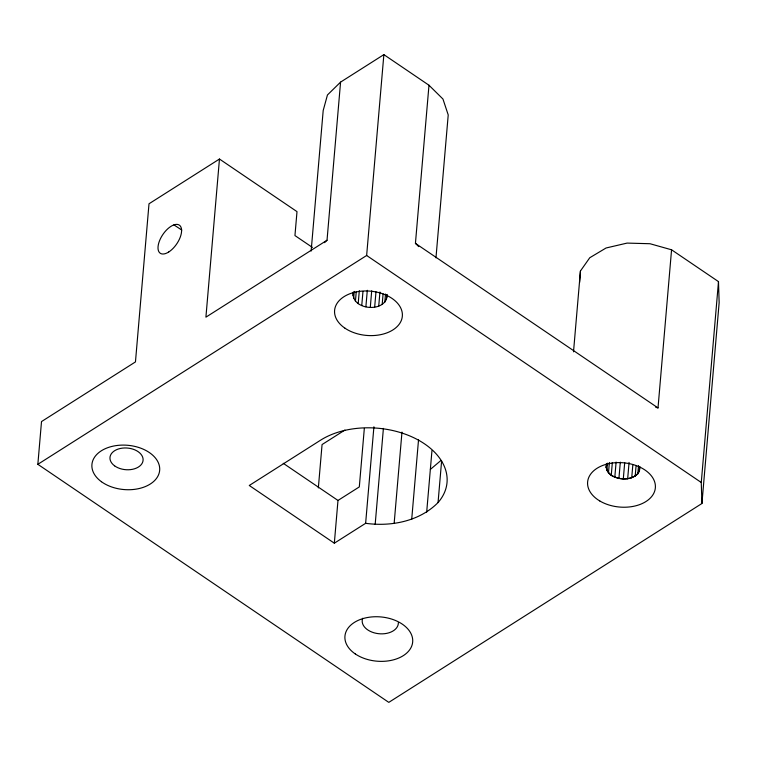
<?xml version="1.0" encoding="UTF-8"?>
<svg xmlns="http://www.w3.org/2000/svg" width="757" height="757" viewBox="0 0 757 757"><rect width="100%" height="100%" fill="white"/><g stroke="black" fill="none" stroke-linecap="round" stroke-linejoin="round"><path stroke-width="1.14" d="M606.499 464.486L606.717 470.286L611.249 475.415C619.907 480.364 633.798 480.913 639.41 471.204L639.816 466.492M579.616 282.503L580.439 271.006L589.76 257.74L606.064 247.993L627.099 243.092L649.979 243.726L671.563 249.791L718.488 281.613L719.15 302.63L701.928 503.5L388.795 702.373L37.85 464.315L41.512 421.573L135.456 361.912L149.006 203.784L219.464 159.036L296.999 211.629L294.946 235.569L312.433 247.425M219.464 159.036L205.913 317.164L327.024 240.243L340.574 82.116L383.865 54.627L428.982 85.238L442.959 99.044L448.22 114.932L435.966 257.834M311.136 251.078L323.192 110.522L327.45 94.966L340.574 82.116M318.347 487.905L322.066 444.558L344.927 430.042M387.101 294.435C387.442 313.502 350.415 310.663 353.282 292.06M353.651 298.495L354.257 291.426M334.329 543.195L365.631 523.305C391.057 526.825 419.501 521.365 438.048 502.563A73.666 48.136 4.9 0 0 417.164 439.429A73.666 48.136 4.9 0 0 320.59 440.177L249.271 485.483L334.329 543.195L337.982 500.453L359.31 486.912L364.325 428.396M355.43 301.248L356.235 291.823M358.193 303.652L359.31 290.688M361.761 305.544L362.972 291.407M37.85 464.315L366.643 255.488L383.865 54.627M365.886 306.803L367.306 290.31M370.296 307.333L371.706 290.849M374.668 307.115L375.983 291.795M378.727 306.14L379.938 292.003M382.181 304.494L383.089 293.896M365.631 523.305L373.911 426.778M384.802 302.28L385.512 294.038M386.411 299.658L386.818 294.946M375.169 524.459L383.402 428.377M418.716 246.612L415.432 243.366L428.982 85.238M394.142 523.494L401.976 432.096M411.713 519.293L418.545 439.609M426.683 512.148L431.963 450.576M438.048 502.563L441.615 460.975M573.513 351.825L580.439 271.006M639.41 471.204L639.589 467.637L639.41 470.485L637.81 473.844C629.758 481.31 616.321 480.146 608.477 473.011L606.035 467.381L606.338 463.861M606.717 470.286L607.313 463.256M608.477 473.011L609.376 462.47M611.249 475.415L612.347 462.527M614.798 477.307L616.103 462.073M618.904 478.556L620.314 462.158M623.285 479.077L624.695 462.688M627.667 478.812L629.067 462.423M631.716 477.847L632.824 464.968M635.189 476.134L636.098 465.527M637.81 473.844L638.52 465.602M655.732 407.275L658.013 407.919L671.563 249.791M701.928 503.5L701.266 482.493L718.488 281.613M352.98 295.59L353.462 292.732M606.035 467.381L607.341 463.369M324.554 242.656L327.024 240.243M430.355 469.416L440.839 460.559M173.902 224.876L181.765 230.052M415.432 243.366L658.013 407.919M366.643 255.488L701.266 482.493M283.241 463.303L337.982 500.453M386.448 294.852L386.903 296.791M398.362 622.595A18.13 11.847 4.9 0 1 378.282 633.656A18.13 11.847 4.9 0 1 362.698 618.261M101.429 481.717A33.999 22.218 4.9 0 0 158.421 475.112A33.999 22.218 4.9 0 0 117.534 445.419A33.999 22.218 4.9 0 0 101.429 481.717M114.619 465.858A16.616 10.863 4.9 0 0 142.477 462.631A16.616 10.863 4.9 0 0 122.492 448.116A16.616 10.863 4.9 0 0 114.619 465.858M344.984 328.207A33.999 22.218 4.9 0 0 401.418 320.211A33.999 22.218 4.9 0 0 359.007 291.445A33.999 22.218 4.9 0 0 344.984 328.207M599.781 500.964A33.999 22.218 4.9 0 0 654.919 490.328A33.999 22.218 4.9 0 0 609.745 463.454A33.999 22.218 4.9 0 0 599.781 500.964M168.697 252.015A16.995 8.374 -55.8 0 0 180.516 226.324A16.995 8.374 -55.8 0 0 160.181 239.24A16.995 8.374 -55.8 0 0 168.697 252.015M355.317 653.963A33.999 22.218 4.9 0 0 411.751 645.976A33.999 22.218 4.9 0 0 369.34 617.21A33.999 22.218 4.9 0 0 355.317 653.963"/></g></svg>
